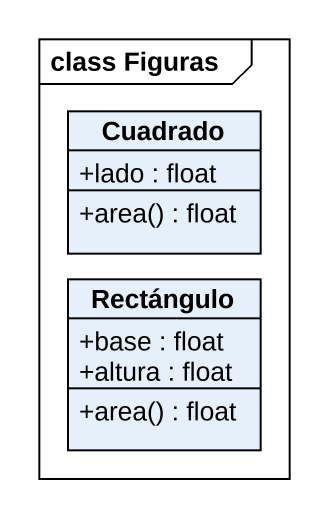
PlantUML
@startuml
mainframe class Figuras
hide circle
hide empty members
skinparam classAttributeIconSize 0
class Cuadrado {
  +lado : float
  +area() : float
}
class Rectángulo {
  +base : float
  +altura : float
  +area() : float
}
@enduml
